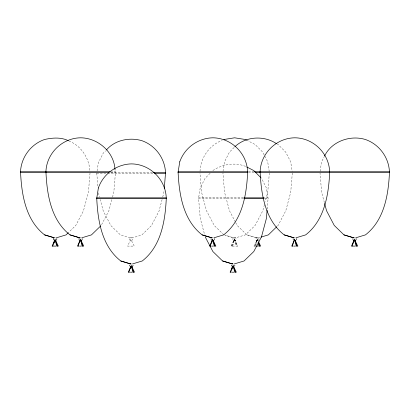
<?xml version="1.0" encoding="UTF-8"?>
<svg xmlns="http://www.w3.org/2000/svg" width="410" height="410" viewBox="0 0 410 410"><rect width="100%" height="100%" fill="white"/><g stroke="black" fill="none" stroke-linecap="round" stroke-linejoin="round"><path stroke-width="0.31" stroke-dasharray="2.05 1.54" d="M90.021 172.989L88.422 192.259L83.481 210.766L75.783 225.449L68.726 232.306M163.995 191.557L162.749 197.097M269.344 172.989L267.74 192.259L265.27 201.51M267.202 209.028L268.13 197.84L264.573 197.84M292.32 172.989L290.721 192.259L285.78 210.766L278.082 225.449L277.201 226.31M97.078 170.867L98.369 162.729L103.258 153.135L105.498 150.895M200.024 171.334C200.51 157.783 209.387 145.104 222.148 140.384M222.999 171.334L224.501 161.847L229.441 152.146L234.423 147.169M320.077 171.334L321.578 161.847L324.197 156.712M54.73 240.639L55.058 239.337L55.688 240.649M232.69 246.102L234.376 239.337L237.759 246.102L230.999 246.102L234.376 239.337L237.646 246.102M232.736 266.731L233.064 265.429L233.695 266.741M255.819 245.493L257.357 239.337L258.018 240.66M294.318 240.639L294.646 239.337L295.277 240.649M111.843 199.66L108.881 210.766L101.183 225.449M112.504 197.195L113.821 192.259L115.523 171.749L111.351 171.749M162.099 199.537L158.998 211.135L151.382 225.669L141.788 234.997L131.149 238.21L120.509 234.997L110.915 225.669L103.299 211.135L100.204 199.537M264.45 204.595L262.8 210.766L255.102 225.449L245.405 234.879L234.653 238.128L225.1 235.243M54.622 240.573L55.058 239.337L55.37 240.603M130.805 266.664L131.241 265.429L131.718 266.777M212.16 240.573L212.595 239.337L213.231 240.649M231.988 246.102L234.376 239.337L236.77 246.102M254.964 246.102L257.357 239.337L257.987 240.649M258.951 239.911C259.612 233.351 251.76 241.203 258.32 240.542L257.69 240.711L258.295 240.542M54.504 240.608L55.058 239.337M79.904 240.608L80.457 239.337L81.088 240.649M130.688 266.7L131.241 265.429L131.574 266.777M212.047 240.608L212.595 239.337L213.072 240.685M231.45 246.102L234.376 239.337L236.068 246.102M232.511 266.7L233.064 265.429L233.536 266.777M254.425 246.102L257.357 239.337L257.834 240.685L258.208 240.542M294.093 240.608L294.646 239.337L295.123 240.685M353.881 240.608L354.435 239.337L355.065 240.649M233.28 237.846C231.276 239.845 235.412 242.233 236.145 239.501C236.442 238.461 235.576 237.328 234.489 237.344C234.095 237.123 232.726 238.287 233.664 237.574M210.13 173.261L205.149 178.242L200.208 187.939L198.507 198.691L244.047 198.691M256.639 237.574L256.255 237.846M234.802 240.711L235.094 240.542M257.782 240.711L258.069 240.542M212.846 170.545C222.43 164.184 235.002 161.981 245.759 166.475M234.874 240.711L235.232 240.542M235.704 222.625L237.18 225.449L246.881 234.879L257.634 238.128L259.812 237.467M248.434 171.749L253.892 171.749M110.915 172.528L152.653 172.528M110.69 172.6L115.482 172.6L114.979 169.438M248.393 172.6L254.456 172.6M96.683 173.368L107.066 173.368M107.702 173.368L153.883 173.368M243.458 197.84L198.548 197.84L200.249 218.351L204.862 235.622M264.532 198.691L268.089 198.691L266.387 187.939L261.442 178.242M246.881 234.879L257.634 238.128M234.1 237.846L234.489 237.872M257.075 237.846L257.465 237.872M255.666 246.102L253.974 246.102L257.357 239.337L257.69 240.68M224.429 234.879L234.653 238.128M276.899 143.869L278.041 144.453L285.734 152.146L290.68 161.847L292.181 171.334M246.502 140.092L255.061 144.453L262.759 152.146L264.501 155.569M68.895 140.963C81.175 145.74 89.354 158.306 89.882 171.334M256.86 240.542L257.152 240.711M233.884 240.542L234.177 240.711M223.901 234.879L214.204 225.449L206.507 210.766L201.566 192.259L199.967 172.989M235.407 222.061L229.487 210.766L224.542 192.259L222.943 172.989M264.793 156.143L267.699 161.847L269.201 171.334M354.911 240.685L354.435 239.337L354.768 240.68M80.934 240.685L80.457 239.337L80.775 240.603M324.423 202.745L321.619 192.259L320.02 172.989M98.41 192.823L99.548 197.097M294.646 239.337L294.98 240.68M233.064 265.429L233.398 266.777M212.595 239.337L212.933 240.68M96.775 173.163L97.882 186.483M129.35 238.692C131.656 246.051 135.028 233.474 129.35 238.692M130.877 239.409L127.53 246.102L134.224 246.102L130.877 239.409M234.92 240.542L234.71 240.711L235.314 240.542L234.92 240.542M234.064 240.542L233.746 240.542L234.269 240.711L234.064 240.542M257.039 240.542L256.727 240.542L257.244 240.711L257.039 240.542"/><path stroke-width="0.61" d="M164.261 188.385L165.573 172.528L153.289 172.528M267.094 210.274L266.428 218.351L261.483 236.857L253.79 251.545L244.088 260.97L234.294 263.932M329.712 171.749C328.717 194.355 324.669 220.088 305.67 234.879L295.877 237.841M133.06 265.152L132.835 266.008M211.053 238.615L211.227 239.911M234.884 265.152L234.653 266.008M293.104 238.615L293.273 239.911M352.892 238.615L353.061 239.911M45.899 172.6C46.063 153.811 61.905 137.97 80.688 137.806C97.928 137.96 114.072 151.941 114.979 169.438M260.089 172.6C260.253 153.811 276.094 137.97 294.877 137.806C313.665 137.97 329.507 153.811 329.671 172.6M54.125 243.063L54.73 240.639M79.827 241.854L80.129 240.639M130.457 268.55L130.913 266.731M211.668 243.063L212.119 241.244M232.132 269.16L232.736 266.731M353.502 243.063L354.107 240.639M52.664 246.102L54.622 240.573M78.064 246.102L80.022 240.573M128.848 272.194L130.805 266.664M210.207 246.102L212.16 240.573M230.671 272.194L232.434 266.633L232.952 266.802M292.253 246.102L294.211 240.573M352.041 246.102L353.999 240.573M53.684 238.2L53.684 239.911M56.652 239.911L56.821 238.615M79.084 238.2L79.084 239.911M82.051 239.911L82.22 238.615M214.189 239.911L214.363 238.615M296.24 239.911L296.409 238.615M356.029 239.911L356.198 238.615M54.525 240.573L52.126 246.102L55.929 246.102M80.345 240.711L79.96 240.542L77.526 246.102L78.766 246.102M130.703 266.664L128.309 272.194L129.55 272.194M212.062 240.573L209.669 246.102L210.909 246.102M232.526 266.664L230.133 272.194L231.373 272.194M294.113 240.573L291.715 246.102L292.955 246.102M353.902 240.573L351.503 246.102L355.311 246.102M324.484 156.143C331.541 141.409 350.119 134.793 365.418 139.508C379.388 144.335 389.187 157.819 389.459 172.6L255.061 172.6M106.395 149.998C114.892 140 129.432 137.114 141.747 140.63C155.569 145.401 165.266 158.747 165.532 173.368L154.519 173.368M234.879 146.713C245.764 136.34 263.886 135.254 276.33 143.577M68.285 232.736L66.082 234.879L56.288 237.841M100.742 225.879L91.481 234.879L81.687 237.841M276.76 226.735L268.381 234.879L261.037 237.098M211.703 237.718L211.852 237.574M232.347 263.671L231.963 263.943L232.316 263.671M293.75 237.718L284.171 234.879C265.173 220.088 261.124 194.355 260.13 171.749M353.543 237.718L353.686 237.574M55.478 240.711L55.77 240.542M81.175 240.542L80.883 240.711L82.846 246.102M131.661 266.802L131.953 266.633M213.021 240.711L213.313 240.542M233.485 266.802L233.777 266.633M354.86 240.711L355.147 240.542M55.909 240.542L55.55 240.711L57.446 246.102M80.995 240.711L81.308 240.542M131.733 266.802L132.092 266.633M213.451 240.542L213.092 240.711L214.989 246.102M233.603 266.802L233.915 266.633M295.497 240.542L295.072 240.711M355.285 240.542L354.927 240.711L356.823 246.102M213.83 237.841L223.624 234.879C242.623 220.088 246.666 194.355 247.666 171.749L178.083 171.749C179.078 194.355 183.121 220.088 202.12 234.879L211.683 237.769M132.471 263.932L142.265 260.97C161.263 246.179 165.312 220.447 166.306 197.84L96.724 197.84C97.718 220.447 101.767 246.179 120.765 260.97L130.329 263.861M355.665 237.841L365.459 234.879C384.457 220.088 388.506 194.355 389.5 171.749L254.472 171.749M223.86 139.508L234.612 137.806L245.364 139.508L246.502 140.092M45.848 171.749L20.541 171.749C21.535 194.355 25.584 220.088 44.582 234.879L54.146 237.769M110.116 171.749L45.94 171.749C46.935 194.355 50.983 220.088 69.982 234.879L79.545 237.769M108.834 172.6L20.5 172.6C20.772 157.819 30.571 144.335 44.541 139.508C52.337 137.734 60.957 137.063 68.321 140.671M244.088 197.84L263.953 197.84M244.047 198.691L263.912 198.691M44.582 234.879L54.099 237.738M69.982 234.879L79.504 237.738M202.12 234.879L211.642 237.738M324.587 203.365L326.565 210.766L334.258 225.449L343.959 234.879L353.476 237.738M54.776 237.846L55.165 237.872M80.175 237.846L80.565 237.872M212.318 237.846L212.708 237.872M294.365 237.846L294.754 237.872M354.153 237.846L354.542 237.872M79.581 246.102L81.334 246.102M211.724 246.102L213.472 246.102M256.481 246.102L258.228 246.102M293.77 246.102L295.518 246.102M120.765 260.97L130.283 263.83M205.19 236.857L212.887 251.545L222.589 260.97L232.106 263.83M130.959 263.943L131.349 263.963M232.783 263.943L233.172 263.963M130.365 272.194L132.112 272.194M232.188 272.194L233.936 272.194M343.959 234.879L353.522 237.769M284.171 234.879L293.734 237.769M222.589 260.97L232.152 263.861M353.979 240.624L354.322 240.711M294.185 240.624L294.534 240.711M212.139 240.624L212.488 240.711M130.964 266.802L130.611 266.633L131.128 266.802M246.902 167.054L253.744 170.545L260.991 177.786M353.938 240.542L354.23 240.711M294.149 240.542L294.441 240.711M212.103 240.542L212.395 240.711M232.567 266.633L232.859 266.802M130.744 266.633L131.036 266.802M79.96 240.542L80.252 240.711M54.853 240.711L54.561 240.542L54.945 240.711M355.065 240.649L357.699 246.102L356.126 246.102L354.747 240.603M295.277 240.649L297.911 246.102L296.338 246.102L294.959 240.603M258.515 241.736L260.622 246.102L259.048 246.102L258.131 242.438M233.695 266.741L236.329 272.194L234.751 272.194L233.377 266.695M213.231 240.649L215.865 246.102L214.286 246.102L212.913 240.603M131.871 266.741L134.506 272.194L132.932 272.194L131.554 266.695M81.088 240.649L83.722 246.102L82.149 246.102L80.775 240.603M55.688 240.649L58.322 246.102L56.749 246.102L55.37 240.603M231.691 266.008L231.46 265.152M129.867 266.008L129.637 265.152M295.123 240.685L297.035 246.102M258.469 242.489L259.745 246.102M233.536 266.777L235.453 272.194M131.718 266.777L133.629 272.194M98.385 187.939L96.683 198.691L166.265 198.691C166.096 179.908 150.26 164.067 131.472 163.897C116.696 164.174 103.212 173.973 98.385 187.939M179.744 161.847L178.042 172.6L247.625 172.6C247.455 153.811 231.619 137.97 212.831 137.806C198.056 138.078 184.567 147.877 179.744 161.847M55.596 240.542L55.391 240.711L55.996 240.542L55.596 240.542M131.779 266.633L131.574 266.802L132.179 266.633L131.779 266.633M213.138 240.542L212.928 240.711L213.533 240.542L213.138 240.542M354.973 240.542L354.768 240.711L355.373 240.542L354.973 240.542M130.523 263.671L130.139 263.943L130.523 263.671"/></g></svg>
